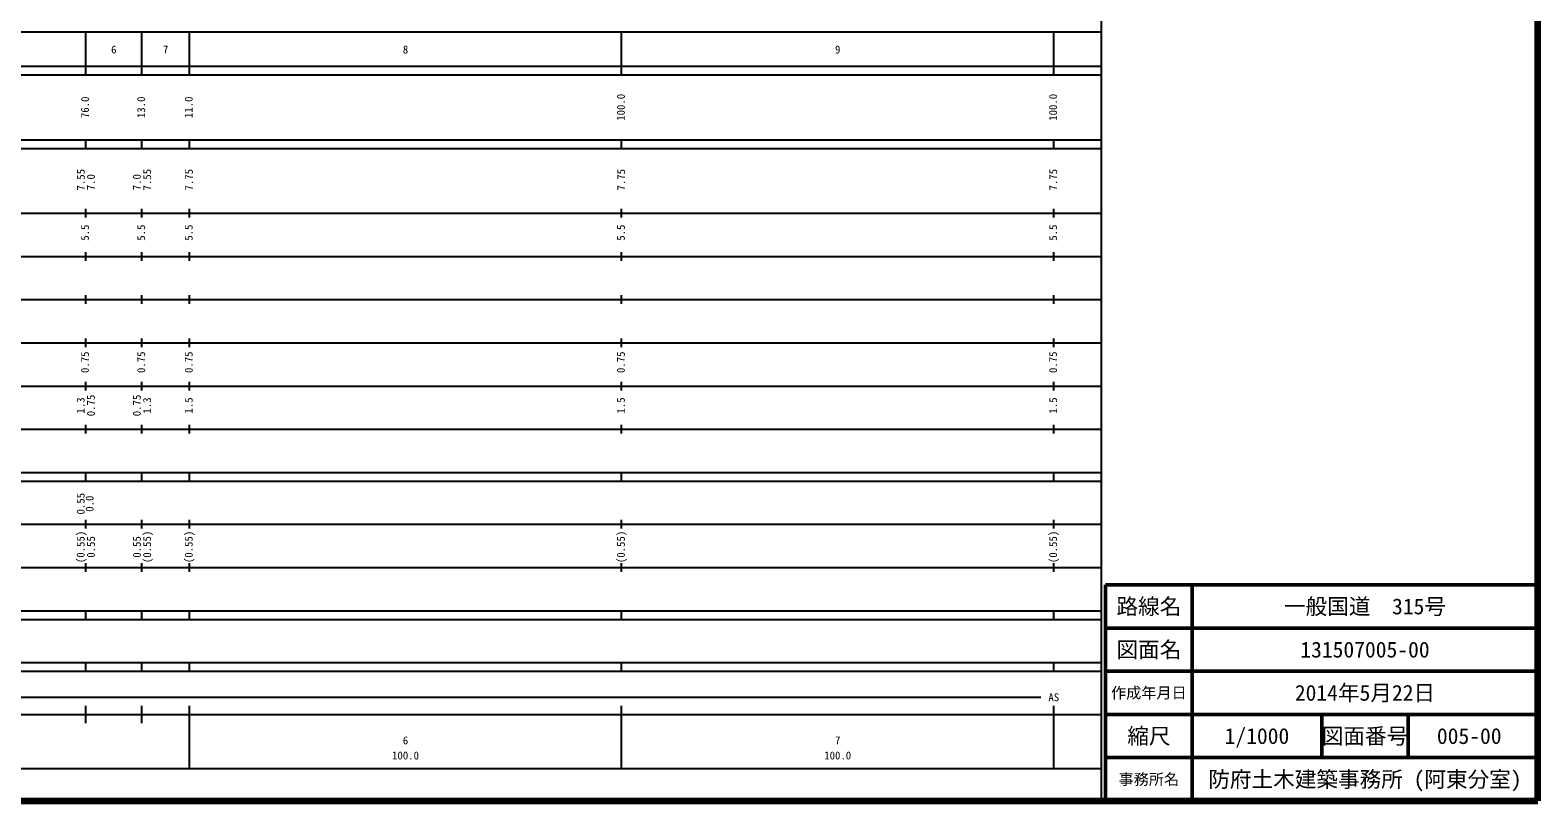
# Model space of a CAD drawing. Units: millimetres on the paper, enlarged 1000 times. Extents: x 40000 to 680000, y 20000 to 380000.
# Drawn here: x 331148 to 680000, y 20000 to 198357 of the extents above; entities that cross this region are included whole.
import ezdxf
from ezdxf.enums import TextEntityAlignment as Align

# ---------------------------------------------------------------- set-up
doc = ezdxf.new("R2010")
doc.units = ezdxf.units.MM
doc.header["$LTSCALE"] = 1000
for name, color, linetype, lineweight in [('M-TTL', 2, 'Continuous', 140), ('M-TTL-BAND', 7, 'Continuous', 25), ('M-TTL-FRAM', 2, 'Continuous', 50), ('M-TTL-LINE', 7, 'Continuous', 50)]:
    doc.layers.add(name, color=color, linetype=linetype, lineweight=lineweight)
doc.layers.add('M-TTL-TXT', color=7, linetype='Continuous')
doc.styles.add('ＭＳ ゴシック', font='')
doc.styles.get('ＭＳ ゴシック').set_extended_font_data('MS Gothic')

msp = doc.modelspace()

# ---------------------------------------------------------------- linework, layer by layer
at = {"layer": 'M-TTL'}
for p, q in [((680000, 20000), (680000, 380000)), ((40000, 20000), (680000, 20000))]:
    msp.add_line(p, q, dxfattribs=at)
at = {"layer": 'M-TTL-BAND'}
for p, q in [((579000, 20000), (579000, 370000)), ((68000, 198000), (579000, 198000)), ((344000, 188000), (344000, 198000)), ((357000, 188000), (357000, 198000)), ((368000, 188000), (368000, 198000)), ((468000, 188000), (468000, 198000)), ((568000, 188000), (568000, 198000)), ((40000, 190000), (579000, 190000)), ((40000, 188000), (579000, 188000)), ((40000, 173000), (579000, 173000)), ((40000, 171000), (579000, 171000)), ((344000, 171000), (344000, 173000)), ((357000, 171000), (357000, 173000)), ((368000, 171000), (368000, 173000)), ((468000, 171000), (468000, 173000)), ((568000, 171000), (568000, 173000)), ((344000, 155000), (344000, 157000)), ((357000, 155000), (357000, 157000)), ((368000, 155000), (368000, 157000)), ((468000, 155000), (468000, 157000)), ((568000, 155000), (568000, 157000)), ((40000, 156000), (579000, 156000)), ((344000, 145000), (344000, 147000)), ((357000, 145000), (357000, 147000)), ((368000, 145000), (368000, 147000)), ((468000, 145000), (468000, 147000)), ((568000, 145000), (568000, 147000)), ((46000, 146000), (579000, 146000)), ((344000, 135000), (344000, 137000)), ((357000, 135000), (357000, 137000)), ((368000, 135000), (368000, 137000)), ((468000, 135000), (468000, 137000)), ((568000, 135000), (568000, 137000)), ((52000, 136000), (579000, 136000)), ((46000, 126000), (579000, 126000)), ((344000, 125000), (344000, 127000)), ((357000, 125000), (357000, 127000)), ((368000, 125000), (368000, 127000)), ((468000, 125000), (468000, 127000)), ((568000, 125000), (568000, 127000)), ((52000, 116000), (579000, 116000)), ((344000, 115000), (344000, 117000)), ((357000, 115000), (357000, 117000)), ((368000, 115000), (368000, 117000)), ((468000, 115000), (468000, 117000)), ((568000, 115000), (568000, 117000)), ((46000, 106000), (579000, 106000)), ((344000, 105000), (344000, 107000)), ((357000, 105000), (357000, 107000)), ((368000, 105000), (368000, 107000)), ((468000, 105000), (468000, 107000)), ((568000, 105000), (568000, 107000)), ((40000, 96000), (579000, 96000)), ((344000, 94000), (344000, 96000)), ((357000, 94000), (357000, 96000)), ((368000, 94000), (368000, 96000)), ((468000, 94000), (468000, 96000)), ((568000, 94000), (568000, 96000)), ((40000, 94000), (579000, 94000)), ((49000, 84000), (579000, 84000)), ((344000, 83000), (344000, 85000)), ((357000, 83000), (357000, 85000)), ((368000, 83000), (368000, 85000)), ((468000, 83000), (468000, 85000)), ((568000, 83000), (568000, 85000)), ((40000, 74000), (579000, 74000)), ((344000, 73000), (344000, 75000)), ((357000, 73000), (357000, 75000)), ((368000, 73000), (368000, 75000)), ((468000, 73000), (468000, 75000)), ((568000, 73000), (568000, 75000)), ((40000, 64000), (579000, 64000)), ((344000, 62000), (344000, 64000)), ((357000, 62000), (357000, 64000)), ((368000, 62000), (368000, 64000)), ((468000, 62000), (468000, 64000)), ((568000, 62000), (568000, 64000)), ((40000, 62000), (579000, 62000)), ((40000, 52000), (579000, 52000)), ((40000, 50000), (579000, 50000)), ((344000, 50000), (344000, 52000)), ((357000, 50000), (357000, 52000)), ((368000, 50000), (368000, 52000)), ((468000, 50000), (468000, 52000)), ((568000, 50000), (568000, 52000)), ((71000, 44000), (565000, 44000)), ((344000, 38000), (344000, 42000)), ((357000, 38000), (357000, 42000)), ((368000, 27500), (368000, 42000)), ((468000, 27500), (468000, 42000)), ((568000, 27500), (568000, 42000)), ((40000, 40000), (579000, 40000)), ((68000, 27500), (579000, 27500))]:
    msp.add_line(p, q, dxfattribs=at)
at = {"layer": 'M-TTL-FRAM'}
for p, q in [((680000, 70000), (580000, 70000)), ((580000, 70000), (580000, 20000))]:
    msp.add_line(p, q, dxfattribs=at)
at = {"layer": 'M-TTL-LINE'}
for p, q in [((600000, 70000), (600000, 20000)), ((680000, 60000), (580000, 60000)), ((680000, 50000), (580000, 50000)), ((680000, 40000), (580000, 40000)), ((630000, 40000), (630000, 30000)), ((650000, 40000), (650000, 30000)), ((680000, 30000), (580000, 30000))]:
    msp.add_line(p, q, dxfattribs=at)

# ---------------------------------------------------------------- texts
at = {"layer": 'M-TTL-BAND', "style": 'ＭＳ ゴシック'}
for s, p in [('6', (350500, 192405)), ('7', (362500, 192405)), ('8', (418000, 192405)), ('9', (518000, 192405)), ('AS', (568000, 42500)), ('6', (418000, 32523)), ('7', (518000, 32523)), ('100.0', (418000, 29033)), ('100.0', (518000, 29033))]:
    msp.add_text(s, height=1833, dxfattribs=at).set_placement(p, align=Align.BOTTOM_CENTER)
for s, p in [('76.0', (345294, 180500)), ('13.0', (358294, 180500)), ('11.0', (369294, 180500)), ('100.0', (469294, 180500)), ('100.0', (569294, 180500)), ('7.55', (344327, 163743)), ('7.0', (346664, 163174)), ('7.0', (357294, 163174)), ('7.55', (359680, 163743)), ('7.75', (369348, 163743)), ('7.75', (469345, 163743)), ('7.75', (569316, 163743)), ('5.5', (345294, 151500)), ('5.5', (358294, 151500)), ('5.5', (369294, 151500)), ('5.5', (469294, 151500)), ('5.5', (569294, 151500)), ('0.75', (345294, 121500)), ('0.75', (358294, 121500)), ('0.75', (369294, 121500)), ('0.75', (469294, 121500)), ('0.75', (569294, 121500)), ('1.3', (344294, 111500)), ('0.75', (346664, 111500)), ('0.75', (357294, 111500)), ('1.3', (359664, 111500)), ('1.5', (369294, 111500)), ('1.5', (469294, 111500)), ('1.5', (569294, 111500)), ('0.55', (344294, 88764)), ('0.0', (346362, 88764)), ('(0.55)', (344294, 78764)), ('0.55', (346664, 78764)), ('0.55', (357294, 78764)), ('(0.55)', (359664, 78764)), ('(0.55)', (369294, 78764)), ('(0.55)', (469294, 78764)), ('(0.55)', (569294, 78764))]:
    msp.add_text(s, height=1833, rotation=90, dxfattribs=at).set_placement(p, align=Align.BOTTOM_CENTER)
at = {"layer": 'M-TTL-TXT', "style": 'ＭＳ ゴシック'}
for s, height, p in [('路線名', 3666, (590000, 65000)), ('路線名', 3666, (590000, 65000)), ('一般国道\u3000315号', 3666, (640000, 65000)), ('図面名', 3666, (590000, 55000)), ('図面名', 3666, (590000, 55000)), ('131507005-00', 3666, (640000, 55000)), ('作成年月日', 2566, (590000, 45000)), ('作成年月日', 2566, (590000, 45000)), ('2014年5月22日', 3666, (640000, 45000)), ('縮尺', 3666, (590000, 35000)), ('縮尺', 3666, (590000, 35000)), ('1/1000', 3666, (615000, 35000)), ('図面番号', 3666, (640000, 35000)), ('図面番号', 3666, (640000, 35000)), ('005-00', 3666, (664125, 35000)), ('事務所名', 2566, (590000, 25000)), ('事務所名', 2566, (590000, 25000)), ('防府土木建築事務所 (阿東分室)', 3666, (640000, 25000))]:
    msp.add_text(s, height=height, dxfattribs=at).set_placement(p, align=Align.MIDDLE_CENTER)

doc.saveas('drawing.dxf')
